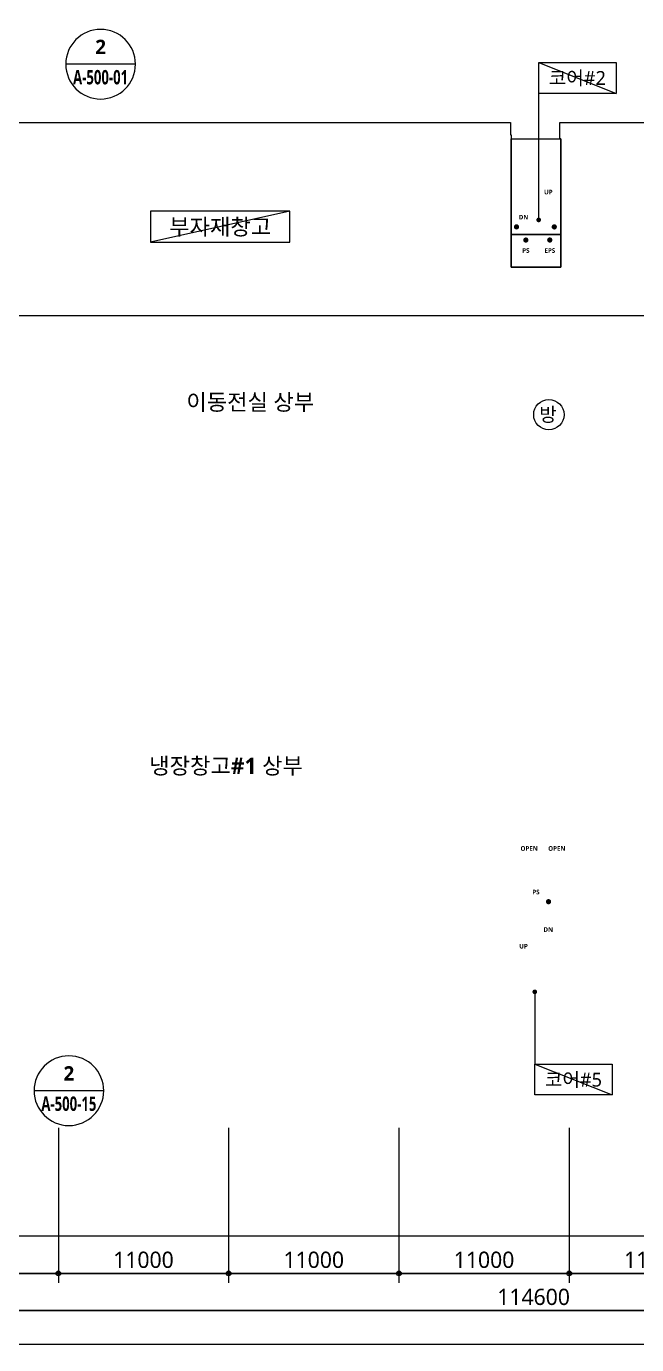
# Model space of a CAD drawing. Header units: millimetres. Extents: x -867282 to 190005487, y -1022614 to 455456909.
# Drawn here: x 596318 to 635737, y 36445 to 121625 of the extents above; entities that cross this region are included whole.
import ezdxf
from ezdxf.enums import TextEntityAlignment as Align

# ---------------------------------------------------------------- set-up
doc = ezdxf.new("R2010")
doc.units = ezdxf.units.MM
doc.header["$LTSCALE"] = 400
doc.header["$MEASUREMENT"] = 0
doc.header["$PDSIZE"] = -10
doc.layers.get('0').update_dxf_attribs({"linetype": 'CONTINUOUS'})
doc.layers.get('Defpoints').update_dxf_attribs({"color": 153, "linetype": 'CONTINUOUS'})
for name, color, linetype in [('A-ANNO-GRA1', 7, 'CONTINUOUS'), ('A-ANNO-TEXT1', 7, 'CONTINUOUS'), ('A-ANNO-TEXT2', 3, 'CONTINUOUS'), ('A-FLOR-MARK-ARCH', 1, 'CONTINUOUS'), ('A-ST-AXIS-DIM', 7, 'CONTINUOUS'), ('AA-MKXS', 3, 'CONTINUOUS')]:
    doc.layers.add(name, color=color, linetype=linetype)
doc.layers.add('Defpoint', color=161, linetype='CONTINUOUS', plot=False)
doc.layers.add('면적', color=210, linetype='CONTINUOUS', plot=False)
doc.styles.add('2020음성 1차', font='')
doc.styles.add('SAMOO', font='romans.shx', dxfattribs={"bigfont": 'whgtxt.shx'})
doc.styles.add('SH_대대리576', font='malgun.ttf')
doc.styles.add('SH_진천_나눔', font='')
doc.styles.get('2020음성 1차').set_extended_font_data('NanumGothic', bold=True)
doc.styles.get('SH_진천_나눔').set_extended_font_data('NanumGothic', bold=True)
doc.dimstyles.new('SHP 600', dxfattribs={"dimscale": 300, "dimtxt": 3.5, "dimasz": 1, "dimexe": 2, "dimexo": 2, "dimgap": 1, "dimtad": 1, "dimdec": 0, "dimzin": 0, "dimdsep": 46, "dimtxsty": 'SH_대대리576', "dimblk": 'DIMDOT', "dimcen": 0.09, "dimclrt": 3, "dimadec": 0, "dimazin": 1, "dimtfac": 1, "dimtdec": 0, "dimtix": 1, "dimtmove": 2, "dimatfit": 0, "dimldrblk": 'DIMDOT', "dimfxl": 1, "dimtolj": 1, "dimtzin": 0, "dimarcsym": 0})

# ---------------------------------------------------------------- blocks, each defined once
blk = doc.blocks.new('DIMDOT')
at = {"color": 0}
blk.add_line((-2, 0), (2, 0), dxfattribs=at)
for radius in [0.5, 0.25]:
    blk.add_circle((0, 0), radius, dxfattribs=at)
blk = doc.blocks.new('*D172')
at = {"layer": 'A-ST-AXIS-DIM', "color": 0, "lineweight": -2, "transparency": 16777216}
for p, q in [((587382, 50445), (587382, 40445)), ((598382, 50445), (598382, 40445)), ((587682, 41045), (598082, 41045))]:
    blk.add_line(p, q, dxfattribs=at)
at = {"layer": 'Defpoints', "color": 0, "transparency": 16777216}
for p in [(587382, 51045), (598382, 51045), (598382, 41045)]:
    blk.add_point(p, dxfattribs=at)
at = {"layer": 'A-ST-AXIS-DIM', "color": 0, "linetype": 'ByBlock', "lineweight": -2, "transparency": 16777216, "xscale": 300, "yscale": 300, "zscale": 300, "rotation": 180}
blk.add_blockref('DIMDOT', (587382, 41045), dxfattribs=at)
at = {"layer": 'A-ST-AXIS-DIM', "color": 0, "linetype": 'ByBlock', "lineweight": -2, "transparency": 16777216, "xscale": 300, "yscale": 300, "zscale": 300}
blk.add_blockref('DIMDOT', (598382, 41045), dxfattribs=at)
at = {"layer": 'A-ST-AXIS-DIM', "color": 3, "transparency": 16777216, "insert": (592882, 41921), "char_height": 1050, "attachment_point": 5, "style": 'SH_대대리576'}
blk.add_mtext('\\A1;11000', dxfattribs=at)
blk = doc.blocks.new('*D173')
at = {"layer": 'A-ST-AXIS-DIM', "color": 0, "lineweight": -2, "transparency": 16777216}
for p, q in [((598382, 50445), (598382, 40445)), ((609382, 50445), (609382, 40445)), ((598682, 41045), (609082, 41045))]:
    blk.add_line(p, q, dxfattribs=at)
at = {"layer": 'Defpoints', "color": 0, "transparency": 16777216}
for p in [(598382, 51045), (609382, 51045), (609382, 41045)]:
    blk.add_point(p, dxfattribs=at)
at = {"layer": 'A-ST-AXIS-DIM', "color": 0, "linetype": 'ByBlock', "lineweight": -2, "transparency": 16777216, "xscale": 300, "yscale": 300, "zscale": 300, "rotation": 180}
blk.add_blockref('DIMDOT', (598382, 41045), dxfattribs=at)
at = {"layer": 'A-ST-AXIS-DIM', "color": 0, "linetype": 'ByBlock', "lineweight": -2, "transparency": 16777216, "xscale": 300, "yscale": 300, "zscale": 300}
blk.add_blockref('DIMDOT', (609382, 41045), dxfattribs=at)
at = {"layer": 'A-ST-AXIS-DIM', "color": 3, "transparency": 16777216, "insert": (603882, 41921), "char_height": 1050, "attachment_point": 5, "style": 'SH_대대리576'}
blk.add_mtext('\\A1;11000', dxfattribs=at)
blk = doc.blocks.new('*D174')
at = {"layer": 'A-ST-AXIS-DIM', "color": 0, "lineweight": -2, "transparency": 16777216}
for p, q in [((609382, 50445), (609382, 40445)), ((620382, 50445), (620382, 40445)), ((609682, 41045), (620082, 41045))]:
    blk.add_line(p, q, dxfattribs=at)
at = {"layer": 'Defpoints', "color": 0, "transparency": 16777216}
for p in [(609382, 51045), (620382, 51045), (620382, 41045)]:
    blk.add_point(p, dxfattribs=at)
at = {"layer": 'A-ST-AXIS-DIM', "color": 0, "linetype": 'ByBlock', "lineweight": -2, "transparency": 16777216, "xscale": 300, "yscale": 300, "zscale": 300, "rotation": 180}
blk.add_blockref('DIMDOT', (609382, 41045), dxfattribs=at)
at = {"layer": 'A-ST-AXIS-DIM', "color": 0, "linetype": 'ByBlock', "lineweight": -2, "transparency": 16777216, "xscale": 300, "yscale": 300, "zscale": 300}
blk.add_blockref('DIMDOT', (620382, 41045), dxfattribs=at)
at = {"layer": 'A-ST-AXIS-DIM', "color": 3, "transparency": 16777216, "insert": (614882, 41921), "char_height": 1050, "attachment_point": 5, "style": 'SH_대대리576'}
blk.add_mtext('\\A1;11000', dxfattribs=at)
blk = doc.blocks.new('*D175')
at = {"layer": 'A-ST-AXIS-DIM', "color": 0, "lineweight": -2, "transparency": 16777216}
for p, q in [((620382, 50445), (620382, 40445)), ((631382, 50445), (631382, 40445)), ((620682, 41045), (631082, 41045))]:
    blk.add_line(p, q, dxfattribs=at)
at = {"layer": 'Defpoints', "color": 0, "transparency": 16777216}
for p in [(620382, 51045), (631382, 51045), (631382, 41045)]:
    blk.add_point(p, dxfattribs=at)
at = {"layer": 'A-ST-AXIS-DIM', "color": 0, "linetype": 'ByBlock', "lineweight": -2, "transparency": 16777216, "xscale": 300, "yscale": 300, "zscale": 300, "rotation": 180}
blk.add_blockref('DIMDOT', (620382, 41045), dxfattribs=at)
at = {"layer": 'A-ST-AXIS-DIM', "color": 0, "linetype": 'ByBlock', "lineweight": -2, "transparency": 16777216, "xscale": 300, "yscale": 300, "zscale": 300}
blk.add_blockref('DIMDOT', (631382, 41045), dxfattribs=at)
at = {"layer": 'A-ST-AXIS-DIM', "color": 3, "transparency": 16777216, "insert": (625882, 41921), "char_height": 1050, "attachment_point": 5, "style": 'SH_대대리576'}
blk.add_mtext('\\A1;11000', dxfattribs=at)
blk = doc.blocks.new('*D176')
at = {"layer": 'A-ST-AXIS-DIM', "color": 0, "lineweight": -2, "transparency": 16777216}
for p, q in [((631382, 50445), (631382, 40445)), ((642382, 50445), (642382, 40445)), ((631682, 41045), (642082, 41045))]:
    blk.add_line(p, q, dxfattribs=at)
at = {"layer": 'Defpoints', "color": 0, "transparency": 16777216}
for p in [(631382, 51045), (642382, 51045), (642382, 41045)]:
    blk.add_point(p, dxfattribs=at)
at = {"layer": 'A-ST-AXIS-DIM', "color": 0, "linetype": 'ByBlock', "lineweight": -2, "transparency": 16777216, "xscale": 300, "yscale": 300, "zscale": 300, "rotation": 180}
blk.add_blockref('DIMDOT', (631382, 41045), dxfattribs=at)
at = {"layer": 'A-ST-AXIS-DIM', "color": 0, "linetype": 'ByBlock', "lineweight": -2, "transparency": 16777216, "xscale": 300, "yscale": 300, "zscale": 300}
blk.add_blockref('DIMDOT', (642382, 41045), dxfattribs=at)
at = {"layer": 'A-ST-AXIS-DIM', "color": 3, "transparency": 16777216, "insert": (636882, 41921), "char_height": 1050, "attachment_point": 5, "style": 'SH_대대리576'}
blk.add_mtext('\\A1;11000', dxfattribs=at)
blk = doc.blocks.new('*D183')
at = {"layer": 'A-ST-AXIS-DIM', "color": 0, "lineweight": -2, "transparency": 16777216}
for p, q in [((571782, 50445), (571782, 38045)), ((686382, 50445), (686382, 38045)), ((572082, 38645), (686082, 38645))]:
    blk.add_line(p, q, dxfattribs=at)
at = {"layer": 'Defpoints', "color": 0, "transparency": 16777216}
for p in [(571782, 51045), (686382, 51045), (686382, 38645)]:
    blk.add_point(p, dxfattribs=at)
at = {"layer": 'A-ST-AXIS-DIM', "color": 0, "linetype": 'ByBlock', "lineweight": -2, "transparency": 16777216, "xscale": 300, "yscale": 300, "zscale": 300, "rotation": 180}
blk.add_blockref('DIMDOT', (571782, 38645), dxfattribs=at)
at = {"layer": 'A-ST-AXIS-DIM', "color": 0, "linetype": 'ByBlock', "lineweight": -2, "transparency": 16777216, "xscale": 300, "yscale": 300, "zscale": 300}
blk.add_blockref('DIMDOT', (686382, 38645), dxfattribs=at)
at = {"layer": 'A-ST-AXIS-DIM', "color": 3, "transparency": 16777216, "insert": (629082, 39524), "char_height": 1050, "attachment_point": 5, "style": 'SH_대대리576'}
blk.add_mtext('\\A1;114600', dxfattribs=at)
blk = doc.blocks.new('*U392')
at = {"layer": 'AA-MKXS', "color": 3, "linetype": 'Continuous', "ltscale": 5}
blk.add_line((-5.999976, 0), (5.999976, 0), dxfattribs=at)
blk.add_circle((0, 0), 5.999976, dxfattribs=at)
at = {"layer": 'AA-MKXS', "style": 'SAMOO', "width": 0.85}
blk.add_attdef('ViewNUM', text='', height=2.5, dxfattribs=at).set_placement((0, 1), align=Align.BOTTOM_CENTER)
blk.add_attdef('SheetNUM', text='', height=2.5, dxfattribs=at).set_placement((0, -1), align=Align.TOP_CENTER)
blk = doc.blocks.new('G$C349C1BBE')
at = {"layer": '면적'}
blk.add_lwpolyline([(110800, 18810), (108200, 18810), (108200, 14150), (108200, 14150), (108200, 11000), (19350, 11000), (19350, 22700), (19400, 22700), (19400, 23500), (55800, 23500), (55800, 22700), (55850, 22700), (55850, 14150), (59050, 14150), (59050, 22450), (59000, 22450), (59000, 23500), (110800, 23500), (110800, 22450), (110850, 22450), (110850, 18810)], dxfattribs=at)
for points in [[(59050, 16250), (55850, 16250), (55850, 22450), (59050, 22450)], [(55850, 16250), (59050, 16250), (59050, 14150), (55850, 14150)], [(55850, 14150), (59050, 14150), (59050, 16250), (55850, 16250)]]:
    blk.add_lwpolyline(points, close=True, dxfattribs=at)

msp = doc.modelspace()

# ---------------------------------------------------------------- linework, layer by layer
at = {"layer": 'A-ANNO-GRA1'}
for points in [[(634409.8, 117296), (629409.8, 117296), (629409.8, 119296), (634409.8, 119296)], [(604336.2, 107685.6), (613336.2, 107685.6), (613336.2, 109685.6), (604336.2, 109685.6)], [(634156.8, 52577.4), (629156.8, 52577.4), (629156.8, 54577.4), (634156.8, 54577.4)]]:
    msp.add_lwpolyline(points, close=True, dxfattribs=at)
for points in [[(629409.8, 109118.3), (629409.8, 117296)], [(629156.8, 59241.3), (629156.8, 54577.4)]]:
    msp.add_lwpolyline(points, dxfattribs=at)
at = {"layer": 'A-ANNO-GRA1', "const_width": 150}
for points in [[(629334.8, 109118.3, 1), (629484.8, 109118.3, 1)], [(629231.8, 59241.3, 1), (629081.8, 59241.3, 1)]]:
    msp.add_lwpolyline(points, format="xyb", close=True, dxfattribs=at)
at = {"layer": 'A-ANNO-GRA1'}
msp.add_circle((630066.4, 96533.8), 979.8, dxfattribs=at)
at = {"layer": 'A-FLOR-MARK-ARCH', "const_width": 168.8}
for points in [[(627892.3, 108666.7, 1), (628061.1, 108666.7, 1)], [(630332.7, 108666.7, 1), (630501.5, 108666.7, 1)], [(628497.1, 107816.3, 1), (628665.9, 107816.3, 1)], [(630040.8, 107820.5, 1), (630209.5, 107820.5, 1)], [(629962.5, 65064.7, 1), (630131.3, 65064.7, 1)]]:
    msp.add_lwpolyline(points, format="xyb", close=True, dxfattribs=at)
at = {"layer": 'Defpoint'}
for p, q in [((629409.8, 119296), (634409.8, 117296)), ((613336.2, 109685.6), (604336.2, 107685.6)), ((629156.8, 54577.4), (634156.8, 52577.4))]:
    msp.add_line(p, q, dxfattribs=at)
for points in [[(707981.8, 36444.9), (536781.8, 36444.9), (536781.8, 165016.3), (707981.8, 165016.3)], [(705781.8, 38644.9), (538981.8, 38644.9), (538981.8, 162816.3), (705781.8, 162816.3)], [(703381.8, 41044.9), (541381.8, 41044.9), (541381.8, 160416.3), (703381.8, 160416.3)], [(700981.8, 43444.9), (543781.8, 43444.9), (543781.8, 158016.3), (700981.8, 158016.3)]]:
    msp.add_lwpolyline(points, close=True, dxfattribs=at)

# ---------------------------------------------------------------- block references
ref = msp.add_blockref('*U392', (601113.5, 119179.8), dxfattribs=dict(xscale=-375.0015000059622, yscale=375.0015000059622, zscale=375.0015000059622))
ref.add_attrib('SheetNUM', 'A-500-01', dxfattribs={"layer": 'AA-MKXS', "height": 930, "style": '2020음성 1차', "width": 0.7}).set_placement((601113.5, 118804.8, 103000), align=Align.TOP_CENTER)
ref.add_attrib('ViewNUM', '2', dxfattribs={"layer": 'AA-MKXS', "height": 930, "style": '2020음성 1차'}).set_placement((601113.5, 119554.8, 103000), align=Align.BOTTOM_CENTER)
msp.add_blockref('G$C349C1BBE', (571781.8, 91916.3))
ref = msp.add_blockref('*U392', (599063.5, 52852.9), dxfattribs=dict(xscale=-375.0015000059622, yscale=375.0015000059622, zscale=375.0015000059622))
ref.add_attrib('SheetNUM', 'A-500-15', dxfattribs={"layer": 'AA-MKXS', "height": 930, "style": '2020음성 1차', "width": 0.7}).set_placement((599063.5, 52477.9, -103000), align=Align.TOP_CENTER)
ref.add_attrib('ViewNUM', '2', dxfattribs={"layer": 'AA-MKXS', "height": 930, "style": '2020음성 1차'}).set_placement((599063.5, 53227.9, -103000), align=Align.BOTTOM_CENTER)

# ---------------------------------------------------------------- texts
at = {"layer": 'A-ANNO-TEXT1', "style": 'SH_진천_나눔'}
for s, p in [('UP', (630031.8, 110916.3)), ('DN', (628431.8, 109296.3)), ('PS', (628581.8, 107141.3)), ('EPS', (630131.8, 107141.3)), ('OPEN', (628794.3, 68503.8)), ('OPEN', (630581.8, 68503.8)), ('PS', (629231.8, 65691.3)), ('DN', (630031.8, 63266.3)), ('UP', (628431.8, 62186.3))]:
    msp.add_text(s, height=300, dxfattribs=at).set_placement(p, align=Align.MIDDLE)
msp.add_text('방', height=900, dxfattribs=at).set_placement((629448.8, 96091))
at = {"layer": 'A-ANNO-TEXT2'}
for s, height, style, p in [('코어#2', 900, 'SH_대대리576', (631909.8, 118296)), ('부자재창고', 1050, 'SH_진천_나눔', (608836.2, 108685.6)), ('이동전실 상부', 1050, 'SH_진천_나눔', (610781.5, 97358.6)), ('냉장창고#1 상부', 1050, 'SH_진천_나눔', (609217.3, 73856.7)), ('코어#5', 900, 'SH_대대리576', (631656.8, 53577.4))]:
    msp.add_text(s, height=height, dxfattribs=dict(at, style=style)).set_placement(p, align=Align.MIDDLE)

# ---------------------------------------------------------------- dimensions: what is measured, and where the dimension line sits
at = {"layer": 'A-ST-AXIS-DIM'}
for base, p1, p2, picture, middle in [((686381.8, 38644.9), (571781.8, 51044.9), (686381.8, 51044.9), '*D183', (629081.8, 39524.3)), ((598381.8, 41044.9), (587381.8, 51044.9), (598381.8, 51044.9), '*D172', (592881.8, 41920.6)), ((609381.8, 41044.9), (598381.8, 51044.9), (609381.8, 51044.9), '*D173', (603881.8, 41920.6)), ((620381.8, 41044.9), (609381.8, 51044.9), (620381.8, 51044.9), '*D174', (614881.8, 41920.6)), ((631381.8, 41044.9), (620381.8, 51044.9), (631381.8, 51044.9), '*D175', (625881.8, 41920.6)), ((642381.8, 41044.9), (631381.8, 51044.9), (642381.8, 51044.9), '*D176', (636881.8, 41920.6))]:
    dim = msp.add_linear_dim(base=base, p1=p1, p2=p2, angle=180, dimstyle='SHP 600', dxfattribs=at)
    dim.commit()
    dim.dimension.update_dxf_attribs({"geometry": picture, "text_midpoint": middle})

doc.saveas('drawing.dxf')
